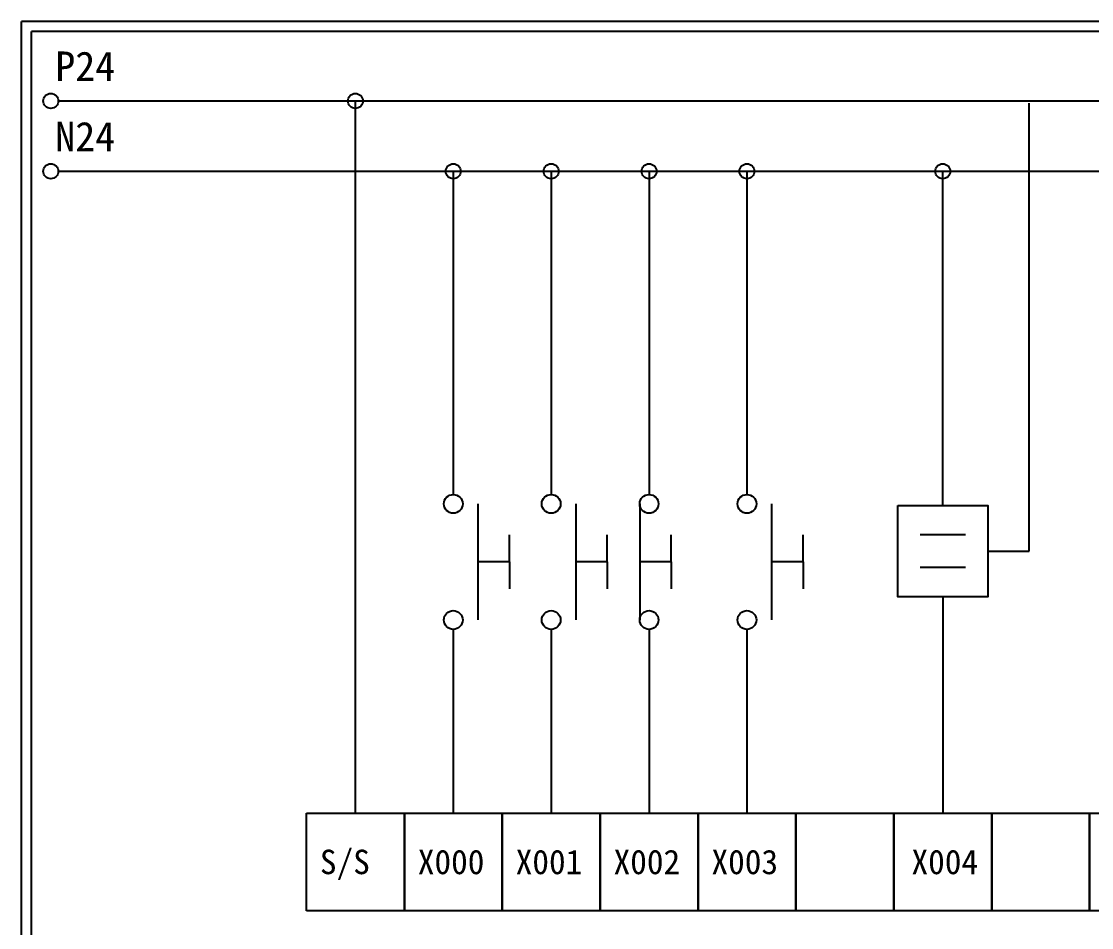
# Model space of a CAD drawing. Extents: x 275 to 562, y 265 to 469.
# Drawn here: x 274.9 to 406.1, y 357.9 to 468.9 of the extents above; entities that cross this region are included whole.
import ezdxf

# ---------------------------------------------------------------- set-up
doc = ezdxf.new("R2010")
doc.units = 0
doc.layers.get('0').update_dxf_attribs({"linetype": 'CONTINUOUS'})
doc.layers.add('圖框層', color=7, linetype='CONTINUOUS')
doc.layers.add('標尺寸層', color=3, linetype='CONTINUOUS')
doc.styles.add('STSL', font='kaiu.ttf')

msp = doc.modelspace()

# ---------------------------------------------------------------- linework, layer by layer
at = {"color": 7}
for p, q in [((398.42, 403.99), (398.42, 458.9)), ((334.72, 402.67), (334.72, 405.98)), ((346.72, 402.67), (346.72, 405.98)), ((354.56, 402.67), (354.56, 405.98)), ((370.72, 402.67), (370.72, 405.98)), ((393.36, 403.99), (398.42, 403.99)), ((334.72, 402.67), (334.72, 399.36)), ((346.72, 402.67), (346.72, 399.36)), ((354.56, 402.67), (354.56, 399.36)), ((370.72, 402.67), (370.72, 399.36))]:
    msp.add_line(p, q, dxfattribs=at)
msp.add_lwpolyline([(382.33, 409.57), (393.36, 409.57), (393.36, 398.41), (382.33, 398.41)], close=True, dxfattribs=at)
at = {"layer": '圖框層', "color": 7}
for p, q in [((561.9, 468.91), (274.9, 468.91)), ((274.9, 264.95), (274.9, 468.91)), ((560.65, 467.66), (276.15, 467.66)), ((276.15, 266.2), (276.15, 467.66))]:
    msp.add_line(p, q, dxfattribs=at)
at = {"layer": '標尺寸層', "color": 7}
for p, q in [((279.42, 459.17), (557.02, 459.17)), ((315.84, 371.9), (315.84, 459.17)), ((279.42, 450.55), (557.02, 450.55)), ((327.84, 450.55), (327.84, 410.94)), ((339.84, 450.55), (339.84, 410.94)), ((351.84, 450.55), (351.84, 410.94)), ((363.84, 450.55), (363.84, 410.94)), ((387.84, 409.57), (387.84, 450.55)), ((330.85, 409.79), (330.85, 395.56)), ((342.85, 409.79), (342.85, 395.56)), ((350.69, 409.79), (350.69, 395.56)), ((366.85, 409.79), (366.85, 395.56)), ((385.08, 406.02), (390.65, 406.02)), ((334.72, 402.67), (330.85, 402.67)), ((346.72, 402.67), (342.85, 402.67)), ((354.56, 402.67), (350.69, 402.67)), ((370.72, 402.67), (366.85, 402.67)), ((385.08, 402.05), (390.65, 402.05)), ((387.84, 398.41), (387.84, 374.38)), ((327.84, 394.41), (327.84, 371.9)), ((339.84, 394.41), (339.84, 371.9)), ((351.84, 394.41), (351.84, 371.9)), ((363.84, 394.41), (363.84, 371.9)), ((387.84, 374.38), (387.84, 371.9)), ((309.84, 371.9), (321.84, 371.9)), ((309.84, 359.9), (309.84, 371.9)), ((321.84, 371.9), (333.84, 371.9)), ((321.84, 359.9), (321.84, 371.9)), ((321.84, 371.9), (321.84, 359.9)), ((321.84, 359.9), (321.84, 371.9)), ((333.84, 371.9), (333.84, 359.9)), ((333.84, 371.9), (345.84, 371.9)), ((333.84, 359.9), (333.84, 371.9)), ((345.84, 371.9), (345.84, 359.9)), ((345.84, 371.9), (357.84, 371.9)), ((345.84, 359.9), (345.84, 371.9)), ((357.84, 371.9), (357.84, 359.9)), ((357.84, 371.9), (369.84, 371.9)), ((357.84, 359.9), (357.84, 371.9)), ((369.84, 371.9), (369.84, 359.9)), ((369.84, 371.9), (381.84, 371.9)), ((369.84, 359.9), (369.84, 371.9)), ((381.84, 371.9), (381.84, 359.9)), ((381.84, 371.9), (393.84, 371.9)), ((381.84, 359.9), (381.84, 371.9)), ((393.84, 371.9), (393.84, 359.9)), ((393.84, 371.9), (405.84, 371.9)), ((393.84, 359.9), (393.84, 371.9)), ((405.84, 371.9), (405.84, 359.9)), ((405.84, 371.9), (417.84, 371.9)), ((405.84, 359.9), (405.84, 371.9)), ((321.84, 359.9), (309.84, 359.9)), ((333.84, 359.9), (321.84, 359.9)), ((345.84, 359.9), (333.84, 359.9)), ((357.84, 359.9), (345.84, 359.9)), ((369.84, 359.9), (357.84, 359.9)), ((381.84, 359.9), (369.84, 359.9)), ((393.84, 359.9), (381.84, 359.9)), ((405.84, 359.9), (393.84, 359.9)), ((417.84, 359.9), (405.84, 359.9))]:
    msp.add_line(p, q, dxfattribs=at)
for centre, radius in [((278.5, 459.17), 0.92), ((315.84, 459.17), 0.92), ((278.5, 450.55), 0.92), ((327.84, 450.55), 0.92), ((339.84, 450.55), 0.92), ((351.84, 450.55), 0.92), ((363.84, 450.55), 0.92), ((387.84, 450.55), 0.92), ((327.84, 409.79), 1.15), ((339.84, 409.79), 1.15), ((351.84, 409.79), 1.15), ((363.84, 409.79), 1.15), ((327.84, 395.56), 1.15), ((339.84, 395.56), 1.15), ((351.84, 395.56), 1.15), ((363.84, 395.56), 1.15)]:
    msp.add_circle(centre, radius, dxfattribs=at)

# ---------------------------------------------------------------- texts
at = {"layer": '圖框層', "color": 7, "style": 'STSL'}
for s, height, p in [('P24', 3.6, (279.05, 461.63)), ('N24', 3.6, (279.05, 453.01)), ('S/S', 3, (311.49, 364.41)), ('X000', 3, (323.49, 364.41)), ('X001', 3, (335.49, 364.41)), ('X002', 3, (347.49, 364.41)), ('X003', 3, (359.49, 364.41)), ('X004', 3, (384.01, 364.41))]:
    msp.add_text(s, height=height, dxfattribs=at).set_placement(p)

doc.saveas('drawing.dxf')
